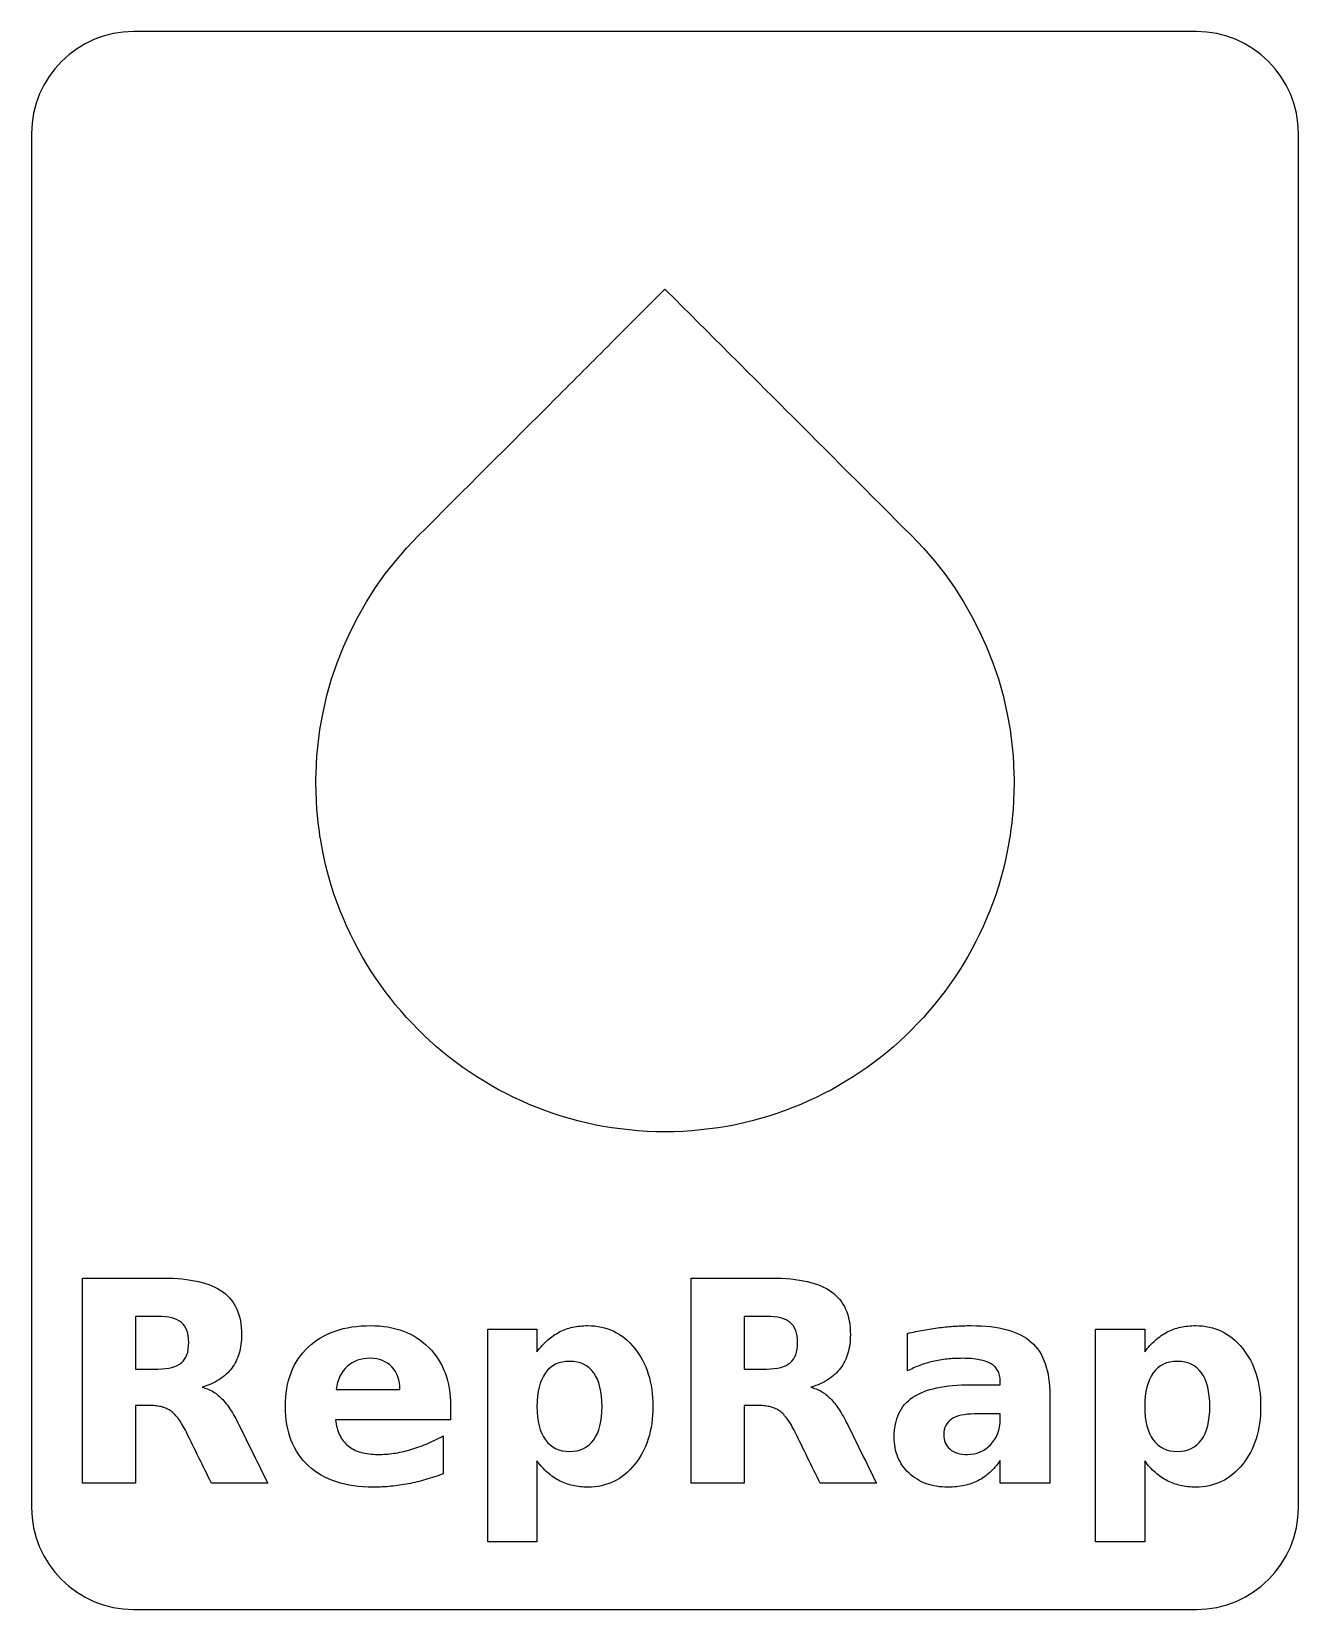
# Model space of a CAD drawing. Extents: x 0 to 24.8, y 0 to 30.9.
import ezdxf

# ---------------------------------------------------------------- set-up
doc = ezdxf.new("R2010")
doc.units = 0
doc.layers.get('0').update_dxf_attribs({"linetype": 'CONTINUOUS'})

msp = doc.modelspace()

# ---------------------------------------------------------------- linework, layer by layer
at = {"color": 7}
for points in [[(22.837676, 30.934064), (1.999947, 30.934064), (1.79622, 30.923688), (1.598206, 30.893244), (1.406928, 30.843757), (1.223414, 30.776252), (1.048687, 30.691756), (0.883775, 30.591294), (0.729701, 30.47589), (0.587492, 30.346571), (0.458173, 30.204362), (0.34277, 30.050289), (0.242307, 29.885376), (0.157811, 29.71065), (0.090307, 29.527135), (0.04082, 29.335858), (0.010376, 29.137843), (0, 28.934117), (0, 2.000085), (0.010376, 1.796358), (0.04082, 1.598336), (0.090307, 1.407055), (0.157811, 1.223531), (0.242307, 1.048793), (0.34277, 0.883868), (0.458173, 0.729783), (0.587492, 0.58756), (0.729701, 0.458229), (0.883775, 0.342814), (1.048687, 0.24234), (1.223414, 0.157832), (1.406928, 0.090319), (1.598206, 0.040825), (1.79622, 0.010376), (1.999947, -0.000009), (3.302305, -0.000009), (4.604663, -0.000009), (5.907021, -0.000009), (7.209379, -0.000009), (8.511737, -0.000009), (9.814095, -0.000009), (11.116453, -0.000009), (12.418811, -0.000009), (13.721169, -0.000009), (15.023527, -0.000009), (16.325886, -0.000009), (17.628243, -0.000009), (18.930602, -0.000009), (20.23296, -0.000009), (21.535318, -0.000009), (22.837676, -0.000009), (23.041404, 0.010376), (23.239423, 0.040825), (23.430707, 0.090319), (23.61423, 0.157832), (23.788967, 0.24234), (23.953892, 0.342814), (24.107978, 0.458229), (24.250199, 0.58756), (24.379531, 0.729783), (24.494947, 0.883868), (24.595421, 1.048793), (24.679928, 1.223531), (24.747441, 1.407055), (24.796935, 1.598336), (24.827383, 1.796358), (24.83776, 2.000085), (24.83776, 28.934117), (24.827383, 29.137843), (24.796935, 29.335858), (24.747441, 29.527135), (24.679928, 29.71065), (24.595421, 29.885376), (24.494947, 30.050289), (24.379531, 30.204362), (24.250199, 30.346571), (24.107978, 30.47589), (23.953892, 30.591294), (23.788967, 30.691756), (23.61423, 30.776252), (23.430707, 30.843757), (23.239423, 30.893244), (23.041404, 30.923688), (22.837676, 30.934064)], [(5.575818, 16.207107), (5.576383, 16.295561), (5.578048, 16.383745), (5.584719, 16.559278), (5.595771, 16.733653), (5.611152, 16.906816), (5.654682, 17.24929), (5.714877, 17.586274), (5.791307, 17.917337), (5.88354, 18.242051), (5.991146, 18.559987), (6.113694, 18.870717), (6.250754, 19.173812), (6.401894, 19.468843), (6.566685, 19.755381), (6.744694, 20.032998), (6.935491, 20.301264), (7.138646, 20.559752), (7.353728, 20.808032), (7.580306, 21.045675), (7.748688, 21.214066), (7.91707, 21.382458), (8.085452, 21.550849), (8.253834, 21.719241), (8.422216, 21.887633), (8.590598, 22.056024), (8.75898, 22.224416), (8.927362, 22.392807), (9.095744, 22.561199), (9.264126, 22.72959), (9.432508, 22.897982), (9.60089, 23.066374), (9.769272, 23.234765), (9.937653, 23.403157), (10.106035, 23.571548), (10.274417, 23.73994), (10.343026, 23.808552), (10.411634, 23.877164), (10.480242, 23.945776), (10.548851, 24.014389), (10.617459, 24.083001), (10.686067, 24.151613), (10.754676, 24.220225), (10.823284, 24.288838), (10.891892, 24.35745), (10.9605, 24.426062), (11.029109, 24.494674), (11.097717, 24.563286), (11.166326, 24.631899), (11.234934, 24.700511), (11.303542, 24.769123), (11.372151, 24.837735), (11.437571, 24.90316), (11.502991, 24.968583), (11.568411, 25.034007), (11.633831, 25.099431), (11.699252, 25.164855), (11.764672, 25.230279), (11.830092, 25.295703), (11.895512, 25.361127), (11.960932, 25.426551), (12.026352, 25.491975), (12.091773, 25.557399), (12.157193, 25.622823), (12.222613, 25.688246), (12.288033, 25.75367), (12.353453, 25.819094), (12.418874, 25.884518), (12.495598, 25.807792), (12.572322, 25.731065), (12.649046, 25.654339), (12.725771, 25.577613), (12.802495, 25.500886), (12.879219, 25.42416), (12.955943, 25.347433), (13.032667, 25.270707), (13.109392, 25.193981), (13.186116, 25.117254), (13.26284, 25.040528), (13.339564, 24.963801), (13.416288, 24.887075), (13.493013, 24.810349), (13.569737, 24.733622), (13.646461, 24.656896), (13.717119, 24.586236), (13.787776, 24.515577), (13.858433, 24.444918), (13.929091, 24.374258), (13.999748, 24.303599), (14.070405, 24.23294), (14.141063, 24.16228), (14.21172, 24.091621), (14.282378, 24.020961), (14.353035, 23.950302), (14.423692, 23.879643), (14.49435, 23.808983), (14.565007, 23.738324), (14.635664, 23.667664), (14.706322, 23.597005), (14.776979, 23.526346), (14.932025, 23.371295), (15.087071, 23.216245), (15.242118, 23.061194), (15.397164, 22.906144), (15.55221, 22.751093), (15.707256, 22.596043), (15.862302, 22.440992), (16.017348, 22.285941), (16.172394, 22.130891), (16.32744, 21.97584), (16.482486, 21.82079), (16.637533, 21.665739), (16.792579, 21.510689), (16.947625, 21.355638), (17.102671, 21.200588), (17.257717, 21.045537), (17.484292, 20.807915), (17.699365, 20.559648), (17.902506, 20.301167), (18.093286, 20.032901), (18.271275, 19.755281), (18.436041, 19.468737), (18.587157, 19.173698), (18.724191, 18.870597), (18.846713, 18.559861), (18.954295, 18.241922), (19.046505, 17.91721), (19.122913, 17.586155), (19.183091, 17.249187), (19.226607, 16.906736), (19.241982, 16.733589), (19.253031, 16.559233), (19.2597, 16.383721), (19.261365, 16.295549), (19.26193, 16.207107), (19.2597, 16.030481), (19.253031, 15.854956), (19.241982, 15.680588), (19.226607, 15.507429), (19.217313, 15.42132), (19.206956, 15.335534), (19.195545, 15.250077), (19.183085, 15.164956), (19.169584, 15.080178), (19.155049, 14.995749), (19.122902, 14.827966), (19.086697, 14.661662), (19.046487, 14.49689), (19.002327, 14.333704), (18.95427, 14.172157), (18.90237, 14.012304), (18.846681, 13.854197), (18.787255, 13.697892), (18.724149, 13.543441), (18.657414, 13.390899), (18.587104, 13.240318), (18.513275, 13.091753), (18.435978, 12.945258), (18.355269, 12.800886), (18.2712, 12.658691), (18.183826, 12.518727), (18.0932, 12.381047), (17.999376, 12.245706), (17.902408, 12.112756), (17.802349, 11.982252), (17.699254, 11.854247), (17.593175, 11.728796), (17.484168, 11.605952), (17.372285, 11.485768), (17.25758, 11.368298), (17.140107, 11.253597), (17.019921, 11.141718), (16.897074, 11.032714), (16.77162, 10.926639), (16.643613, 10.823548), (16.513108, 10.723493), (16.380156, 10.626529), (16.244814, 10.532709), (16.107133, 10.442088), (15.967168, 10.354717), (15.824973, 10.270653), (15.680601, 10.189948), (15.534107, 10.112656), (15.385543, 10.03883), (15.234965, 9.968525), (15.082424, 9.901795), (14.927976, 9.838692), (14.771674, 9.77927), (14.613571, 9.723585), (14.453722, 9.671688), (14.292181, 9.623634), (14.129, 9.579477), (13.964234, 9.539271), (13.797937, 9.503068), (13.630162, 9.470924), (13.460962, 9.44289), (13.290393, 9.419023), (13.118507, 9.399375), (12.945359, 9.383999), (12.771001, 9.37295), (12.595489, 9.366281), (12.418874, 9.364052), (12.242261, 9.366281), (12.066748, 9.37295), (11.892391, 9.383999), (11.719242, 9.399375), (11.547356, 9.419023), (11.376787, 9.44289), (11.207588, 9.470924), (11.039813, 9.503068), (10.873515, 9.539271), (10.708749, 9.579477), (10.545568, 9.623634), (10.384018, 9.671688), (10.224169, 9.723585), (10.066067, 9.77927), (9.909765, 9.838692), (9.755316, 9.901795), (9.602776, 9.968525), (9.452197, 10.03883), (9.303634, 10.112656), (9.157139, 10.189948), (9.012768, 10.270653), (8.870572, 10.354717), (8.730608, 10.442088), (8.592941, 10.532709), (8.457599, 10.626529), (8.324647, 10.723493), (8.194142, 10.823548), (8.066135, 10.926639), (7.940681, 11.032714), (7.817834, 11.141718), (7.697647, 11.253597), (7.580175, 11.368298), (7.46547, 11.485768), (7.353587, 11.605952), (7.24458, 11.728796), (7.138501, 11.854247), (7.035406, 11.982252), (6.935347, 12.112756), (6.838379, 12.245706), (6.744555, 12.381047), (6.653929, 12.518727), (6.566555, 12.658691), (6.482486, 12.800886), (6.401776, 12.945258), (6.32448, 13.091753), (6.25065, 13.240318), (6.180341, 13.390899), (6.113606, 13.543441), (6.050499, 13.697892), (5.991074, 13.854197), (5.935385, 14.012304), (5.883485, 14.172157), (5.835428, 14.333704), (5.791267, 14.49689), (5.751058, 14.661662), (5.714852, 14.827966), (5.682705, 14.995749), (5.668171, 15.080177), (5.654669, 15.164956), (5.642209, 15.250077), (5.630799, 15.335534), (5.620444, 15.42132), (5.611148, 15.507429), (5.59577, 15.680588), (5.584721, 15.854956), (5.578052, 16.030481), (5.575818, 16.207107)], [(3.525573, 2.475508), (3.494946, 2.53795), (3.464319, 2.600392), (3.433692, 2.662836), (3.403065, 2.725277), (3.372438, 2.78772), (3.341811, 2.850162), (3.311185, 2.912604), (3.280558, 2.975047), (3.249931, 3.037489), (3.219304, 3.099931), (3.188677, 3.162374), (3.15805, 3.224816), (3.127423, 3.287258), (3.096796, 3.349701), (3.066169, 3.412143), (3.035542, 3.474586), (3.017023, 3.511512), (2.998467, 3.546946), (2.979871, 3.580889), (2.961242, 3.613341), (2.942576, 3.644302), (2.923876, 3.673774), (2.905142, 3.701756), (2.886374, 3.728249), (2.867572, 3.753251), (2.84874, 3.776765), (2.829876, 3.798793), (2.810984, 3.819333), (2.792062, 3.838386), (2.773112, 3.855951), (2.754135, 3.87203), (2.735131, 3.88662), (2.71572, 3.899986), (2.695521, 3.912486), (2.674534, 3.924122), (2.652759, 3.934892), (2.630196, 3.944798), (2.606844, 3.95384), (2.582705, 3.962019), (2.557778, 3.969337), (2.532062, 3.975791), (2.505559, 3.981385), (2.478267, 3.986115), (2.450187, 3.989984), (2.42132, 3.992993), (2.391664, 3.995138), (2.36122, 3.996436), (2.329988, 3.996859), (2.311643, 3.996859), (2.293298, 3.996859), (2.274953, 3.996859), (2.256608, 3.996859), (2.238263, 3.996859), (2.219918, 3.996859), (2.201573, 3.996859), (2.183227, 3.996859), (2.164882, 3.996859), (2.146537, 3.996859), (2.128192, 3.996859), (2.109847, 3.996859), (2.091502, 3.996859), (2.073157, 3.996859), (2.054812, 3.996859), (2.036467, 3.996859), (2.036467, 3.901775), (2.036467, 3.80669), (2.036467, 3.711605), (2.036467, 3.61652), (2.036467, 3.521436), (2.036467, 3.426351), (2.036467, 3.331267), (2.036467, 3.236182), (2.036467, 3.141097), (2.036467, 3.046013), (2.036467, 2.950928), (2.036467, 2.855844), (2.036467, 2.760759), (2.036467, 2.665675), (2.036467, 2.570589), (2.036467, 2.475506), (1.971664, 2.475506), (1.906862, 2.475506), (1.84206, 2.475506), (1.777258, 2.475506), (1.712455, 2.475506), (1.647653, 2.475506), (1.582851, 2.475506), (1.518049, 2.475506), (1.453246, 2.475506), (1.388444, 2.475506), (1.323642, 2.475506), (1.25884, 2.475506), (1.194037, 2.475506), (1.129235, 2.475506), (1.064433, 2.475506), (0.999631, 2.475506), (0.999631, 2.72679), (0.999631, 2.978075), (0.999631, 3.229361), (0.999631, 3.480646), (0.999631, 3.731931), (0.999631, 3.983217), (0.999631, 4.234502), (0.999631, 4.485787), (0.999631, 4.737072), (0.999631, 4.988358), (0.999631, 5.239643), (0.999631, 5.490928), (0.999631, 5.742213), (0.999631, 5.993499), (0.999631, 6.244784), (0.999631, 6.496069), (1.098591, 6.496069), (1.197551, 6.496069), (1.296512, 6.496069), (1.395472, 6.496069), (1.494433, 6.496069), (1.593393, 6.496069), (1.692353, 6.496069), (1.791314, 6.496069), (1.890274, 6.496069), (1.989234, 6.496069), (2.088195, 6.496069), (2.187155, 6.496069), (2.286116, 6.496069), (2.385076, 6.496069), (2.484036, 6.496069), (2.582997, 6.496069), (2.680662, 6.495025), (2.775013, 6.491895), (2.866049, 6.48668), (2.953771, 6.479378), (3.038177, 6.469995), (3.119267, 6.458525), (3.197041, 6.444973), (3.271499, 6.429335), (3.342639, 6.411614), (3.410463, 6.391811), (3.474968, 6.369924), (3.536155, 6.345958), (3.594024, 6.319909), (3.648574, 6.29178), (3.699804, 6.261569), (3.747714, 6.229278), (3.792569, 6.194738), (3.834531, 6.157783), (3.873598, 6.118411), (3.909772, 6.076621), (3.943051, 6.032414), (3.973437, 5.98579), (4.000928, 5.936747), (4.025527, 5.885285), (4.04723, 5.831404), (4.06604, 5.775104), (4.081957, 5.716383), (4.094979, 5.655243), (4.105108, 5.591682), (4.112341, 5.525699), (4.116682, 5.457295), (4.118121, 5.38647), (4.117359, 5.337209), (4.115101, 5.289061), (4.111339, 5.242025), (4.10607, 5.196102), (4.099297, 5.151294), (4.091019, 5.107601), (4.081238, 5.065024), (4.069949, 5.023563), (4.057156, 4.98322), (4.042858, 4.943995), (4.027054, 4.90589), (4.009745, 4.868904), (3.990932, 4.833039), (3.970612, 4.798296), (3.948788, 4.764675), (3.925459, 4.732177), (3.900618, 4.700716), (3.874259, 4.670307), (3.846381, 4.640952), (3.816982, 4.612649), (3.786061, 4.585401), (3.753619, 4.559205), (3.719653, 4.534062), (3.684164, 4.509971), (3.647151, 4.486933), (3.608612, 4.464948), (3.568548, 4.444016), (3.526956, 4.424136), (3.483837, 4.405309), (3.439189, 4.387535), (3.393012, 4.370813), (3.345305, 4.355147), (3.371696, 4.348619), (3.397745, 4.341129), (3.42345, 4.332679), (3.44881, 4.323267), (3.473826, 4.312895), (3.498498, 4.301561), (3.522826, 4.289268), (3.546809, 4.276015), (3.570445, 4.261802), (3.593737, 4.24663), (3.616681, 4.230501), (3.639279, 4.213412), (3.661529, 4.195367), (3.683433, 4.176365), (3.704989, 4.156406), (3.726195, 4.13549), (3.747243, 4.113457), (3.768325, 4.090041), (3.789438, 4.065245), (3.810582, 4.039066), (3.83176, 4.011507), (3.852969, 3.982568), (3.874212, 3.952249), (3.895486, 3.920551), (3.916794, 3.887473), (3.938133, 3.853017), (3.959505, 3.817182), (3.980909, 3.779969), (4.002344, 3.741379), (4.023812, 3.701412), (4.045312, 3.660068), (4.066846, 3.617348), (4.10202, 3.545982), (4.137195, 3.474617), (4.172369, 3.403252), (4.207543, 3.331887), (4.242718, 3.260522), (4.277892, 3.189157), (4.313067, 3.117792), (4.348241, 3.046427), (4.383415, 2.975061), (4.41859, 2.903696), (4.453764, 2.832331), (4.488939, 2.760966), (4.524113, 2.689599), (4.559288, 2.618234), (4.594462, 2.546871), (4.629637, 2.475506), (4.560631, 2.475506), (4.491626, 2.475506), (4.422621, 2.475506), (4.353616, 2.475506), (4.28461, 2.475506), (4.215605, 2.475506), (4.1466, 2.475506), (4.077594, 2.475506), (4.008589, 2.475506), (3.939584, 2.475506), (3.870579, 2.475506), (3.801573, 2.475506), (3.732568, 2.475506), (3.663563, 2.475506), (3.594557, 2.475506), (3.525573, 2.475508)], [(15.460486, 2.475508), (15.429859, 2.53795), (15.399232, 2.600392), (15.368605, 2.662836), (15.337979, 2.725277), (15.307351, 2.78772), (15.276725, 2.850162), (15.246098, 2.912604), (15.215471, 2.975047), (15.184844, 3.037489), (15.154217, 3.099931), (15.12359, 3.162374), (15.092963, 3.224816), (15.062336, 3.287258), (15.03171, 3.349701), (15.001083, 3.412143), (14.970456, 3.474586), (14.951936, 3.511512), (14.93338, 3.546946), (14.914785, 3.580889), (14.896152, 3.613341), (14.877486, 3.644302), (14.858786, 3.673774), (14.840052, 3.701756), (14.821284, 3.728249), (14.802486, 3.753251), (14.783653, 3.776765), (14.764789, 3.798793), (14.745897, 3.819333), (14.726974, 3.838386), (14.708026, 3.855951), (14.689049, 3.87203), (14.670044, 3.88662), (14.650633, 3.899986), (14.630434, 3.912486), (14.609448, 3.924122), (14.587672, 3.934892), (14.565108, 3.944798), (14.541757, 3.95384), (14.517619, 3.962019), (14.492693, 3.969337), (14.466977, 3.975791), (14.440473, 3.981385), (14.413183, 3.986115), (14.385101, 3.989984), (14.356234, 3.992993), (14.326578, 3.995138), (14.296134, 3.996436), (14.264902, 3.996859), (14.246558, 3.996859), (14.228213, 3.996859), (14.209869, 3.996859), (14.191524, 3.996859), (14.17318, 3.996859), (14.154836, 3.996859), (14.136491, 3.996859), (14.118147, 3.996859), (14.099802, 3.996859), (14.081458, 3.996859), (14.063113, 3.996859), (14.044769, 3.996859), (14.026424, 3.996859), (14.00808, 3.996859), (13.989736, 3.996859), (13.971391, 3.996859), (13.971391, 3.901775), (13.971391, 3.80669), (13.971391, 3.711605), (13.971391, 3.61652), (13.971391, 3.521436), (13.971391, 3.426351), (13.971391, 3.331267), (13.971391, 3.236182), (13.971391, 3.141097), (13.971391, 3.046013), (13.971391, 2.950928), (13.971391, 2.855844), (13.971391, 2.760759), (13.971391, 2.665675), (13.971391, 2.570589), (13.971391, 2.475506), (13.906589, 2.475506), (13.841786, 2.475506), (13.776984, 2.475506), (13.712182, 2.475506), (13.64738, 2.475506), (13.582577, 2.475506), (13.517775, 2.475506), (13.452973, 2.475506), (13.388171, 2.475506), (13.323368, 2.475506), (13.258566, 2.475506), (13.193764, 2.475506), (13.128962, 2.475506), (13.06416, 2.475506), (12.999357, 2.475506), (12.934555, 2.475506), (12.934555, 2.72679), (12.934555, 2.978075), (12.934555, 3.229361), (12.934555, 3.480646), (12.934555, 3.731931), (12.934555, 3.983217), (12.934555, 4.234502), (12.934555, 4.485787), (12.934555, 4.737072), (12.934555, 4.988358), (12.934555, 5.239643), (12.934555, 5.490928), (12.934555, 5.742213), (12.934555, 5.993499), (12.934555, 6.244784), (12.934555, 6.496069), (13.033516, 6.496069), (13.132476, 6.496069), (13.231436, 6.496069), (13.330397, 6.496069), (13.429357, 6.496069), (13.528317, 6.496069), (13.627278, 6.496069), (13.726238, 6.496069), (13.825198, 6.496069), (13.924159, 6.496069), (14.023119, 6.496069), (14.122079, 6.496069), (14.22104, 6.496069), (14.32, 6.496069), (14.418961, 6.496069), (14.517921, 6.496069), (14.615586, 6.495025), (14.709937, 6.491895), (14.800974, 6.48668), (14.888695, 6.479378), (14.973101, 6.469995), (15.054192, 6.458525), (15.131966, 6.444973), (15.206423, 6.429335), (15.277564, 6.411614), (15.345387, 6.391811), (15.409893, 6.369924), (15.47108, 6.345958), (15.528948, 6.319909), (15.583498, 6.29178), (15.634728, 6.261569), (15.682639, 6.229278), (15.727494, 6.194738), (15.769455, 6.157783), (15.808523, 6.118411), (15.844696, 6.076621), (15.877976, 6.032414), (15.908361, 5.98579), (15.935853, 5.936747), (15.960451, 5.885285), (15.982154, 5.831404), (16.000964, 5.775104), (16.016882, 5.716383), (16.029903, 5.655243), (16.040032, 5.591682), (16.047268, 5.525699), (16.051609, 5.457295), (16.053048, 5.38647), (16.052286, 5.337209), (16.050029, 5.289061), (16.046267, 5.242025), (16.041, 5.196102), (16.034227, 5.151294), (16.025949, 5.107601), (16.016168, 5.065024), (16.004879, 5.023563), (15.992086, 4.98322), (15.977788, 4.943995), (15.961984, 4.90589), (15.944675, 4.868904), (15.925862, 4.833039), (15.905545, 4.798296), (15.883721, 4.764675), (15.860392, 4.732177), (15.835551, 4.700716), (15.809191, 4.670307), (15.781314, 4.640952), (15.751914, 4.612649), (15.720994, 4.585401), (15.688551, 4.559205), (15.654586, 4.534062), (15.619097, 4.509971), (15.582084, 4.486933), (15.543545, 4.464948), (15.50348, 4.444016), (15.461889, 4.424136), (15.41877, 4.405309), (15.374122, 4.387535), (15.327945, 4.370813), (15.280238, 4.355147), (15.306628, 4.348619), (15.332674, 4.341129), (15.358379, 4.332679), (15.38374, 4.323267), (15.408756, 4.312895), (15.433428, 4.301561), (15.457755, 4.289268), (15.481739, 4.276015), (15.505375, 4.261802), (15.528666, 4.24663), (15.551611, 4.230501), (15.574209, 4.213412), (15.596459, 4.195367), (15.618362, 4.176365), (15.639918, 4.156406), (15.661125, 4.13549), (15.682173, 4.113457), (15.703252, 4.090041), (15.724365, 4.065245), (15.745512, 4.039066), (15.76669, 4.011507), (15.787899, 3.982568), (15.809142, 3.952249), (15.830416, 3.920551), (15.851723, 3.887473), (15.873062, 3.853017), (15.894432, 3.817182), (15.915836, 3.779969), (15.937273, 3.741379), (15.958742, 3.701412), (15.980242, 3.660068), (16.001775, 3.617348), (16.03695, 3.545982), (16.072124, 3.474617), (16.107299, 3.403252), (16.142473, 3.331887), (16.177647, 3.260522), (16.212822, 3.189157), (16.247996, 3.117792), (16.283171, 3.046427), (16.318345, 2.975061), (16.35352, 2.903696), (16.388694, 2.832331), (16.423868, 2.760966), (16.459043, 2.689599), (16.494217, 2.618234), (16.529392, 2.546871), (16.564566, 2.475506), (16.495561, 2.475506), (16.426556, 2.475506), (16.35755, 2.475506), (16.288545, 2.475506), (16.21954, 2.475506), (16.150534, 2.475506), (16.081529, 2.475506), (16.012524, 2.475506), (15.943519, 2.475506), (15.874513, 2.475506), (15.805508, 2.475506), (15.736503, 2.475506), (15.667498, 2.475506), (15.598492, 2.475506), (15.529487, 2.475506), (15.460486, 2.475508)], [(2.472752, 5.744766), (2.036465, 5.744766), (2.036465, 4.713166), (2.472752, 4.713166)], [(2.472752, 5.744766), (2.472752, 5.744766)], [(14.407665, 5.744766), (13.971378, 5.744766), (13.971378, 4.713166), (14.407665, 4.713166)], [(14.407665, 5.744766), (14.407665, 5.744766)], [(8.213934, 3.716845), (8.073065, 3.716845), (7.932195, 3.716845), (7.791325, 3.716845), (7.650455, 3.716845), (7.509585, 3.716845), (7.368715, 3.716845), (7.227845, 3.716845), (7.086975, 3.716845), (6.946105, 3.716845), (6.805235, 3.716845), (6.664365, 3.716845), (6.523495, 3.716845), (6.382625, 3.716845), (6.241755, 3.716845), (6.100885, 3.716845), (5.960015, 3.716845), (5.96509, 3.675084), (5.971527, 3.634652), (5.979328, 3.59555), (5.988491, 3.557776), (5.999021, 3.521329), (6.010917, 3.486209), (6.024178, 3.452415), (6.038803, 3.419946), (6.054797, 3.388801), (6.072156, 3.35898), (6.090882, 3.330481), (6.110976, 3.303303), (6.132436, 3.277446), (6.155265, 3.252909), (6.179463, 3.229694), (6.205029, 3.207796), (6.231933, 3.18727), (6.260142, 3.168071), (6.289655, 3.150195), (6.320474, 3.133642), (6.352597, 3.118414), (6.386025, 3.104508), (6.420758, 3.09193), (6.456796, 3.080675), (6.494139, 3.070743), (6.532787, 3.062136), (6.572739, 3.054851), (6.613996, 3.048894), (6.656558, 3.04426), (6.700425, 3.040949), (6.745597, 3.038974), (6.792073, 3.038324), (6.830165, 3.038663), (6.868373, 3.039707), (6.906698, 3.041457), (6.945139, 3.043912), (6.983696, 3.047082), (7.022369, 3.050954), (7.061159, 3.055532), (7.100065, 3.060812), (7.139087, 3.066798), (7.178225, 3.073487), (7.21748, 3.080881), (7.256851, 3.088978), (7.296338, 3.097777), (7.335942, 3.107283), (7.375661, 3.117493), (7.415498, 3.128407), (7.455459, 3.140037), (7.495557, 3.152399), (7.535791, 3.165488), (7.57616, 3.179306), (7.616664, 3.193852), (7.657304, 3.209125), (7.69808, 3.225127), (7.738992, 3.241855), (7.780039, 3.25931), (7.821222, 3.277491), (7.862541, 3.2964), (7.903995, 3.316031), (7.945585, 3.336391), (7.98731, 3.357473), (8.029171, 3.37928), (8.071168, 3.40181), (8.071168, 3.355353), (8.071168, 3.308896), (8.071168, 3.262439), (8.071168, 3.215981), (8.071168, 3.169524), (8.071168, 3.123067), (8.071168, 3.07661), (8.071168, 3.030153), (8.071168, 2.983696), (8.071168, 2.937239), (8.071168, 2.890782), (8.071168, 2.844324), (8.071168, 2.797867), (8.071168, 2.75141), (8.071168, 2.704955), (8.071168, 2.658499), (8.028431, 2.642581), (7.985695, 2.627144), (7.942957, 2.612214), (7.900218, 2.597793), (7.857478, 2.583851), (7.814735, 2.570417), (7.77199, 2.557463), (7.729242, 2.545017), (7.686491, 2.533079), (7.643737, 2.521621), (7.600978, 2.510671), (7.558215, 2.500228), (7.515447, 2.490266), (7.472674, 2.480811), (7.429895, 2.471837), (7.38711, 2.46337), (7.344374, 2.455355), (7.301637, 2.447848), (7.258901, 2.440877), (7.216164, 2.434414), (7.173428, 2.428459), (7.130691, 2.423041), (7.087955, 2.41813), (7.045219, 2.413727), (7.002482, 2.409861), (6.959746, 2.406502), (6.917009, 2.403652), (6.874273, 2.401394), (6.831537, 2.399701), (6.7888, 2.39829), (6.746064, 2.397443), (6.703327, 2.397183), (6.602384, 2.398877), (6.504295, 2.403759), (6.409062, 2.411887), (6.316684, 2.423289), (6.227161, 2.437936), (6.140493, 2.455829), (6.056681, 2.476968), (5.975723, 2.501352), (5.897621, 2.528981), (5.822373, 2.559873), (5.749981, 2.594014), (5.680444, 2.6314), (5.613762, 2.672031), (5.549935, 2.715907), (5.488963, 2.763028), (5.430847, 2.813393), (5.375882, 2.866691), (5.32447, 2.922611), (5.276608, 2.981154), (5.232297, 3.04232), (5.191536, 3.106108), (5.154323, 3.172519), (5.120658, 3.241552), (5.09054, 3.313208), (5.063969, 3.387486), (5.040943, 3.464387), (5.021461, 3.543911), (5.005524, 3.626057), (4.993129, 3.710826), (4.984275, 3.798217), (4.978964, 3.888231), (4.977186, 3.980867), (4.978936, 4.07183), (4.98416, 4.160339), (4.992863, 4.246392), (5.00505, 4.329989), (5.020716, 4.41113), (5.039865, 4.489814), (5.062496, 4.566041), (5.08861, 4.639811), (5.118204, 4.711122), (5.151281, 4.779976), (5.187838, 4.846371), (5.227878, 4.910306), (5.271399, 4.971783), (5.318402, 5.030799), (5.368887, 5.087355), (5.422853, 5.141451), (5.479869, 5.192617), (5.5395, 5.240488), (5.601749, 5.285063), (5.666615, 5.326341), (5.734099, 5.364321), (5.804201, 5.399003), (5.876921, 5.430386), (5.952261, 5.45847), (6.03022, 5.483252), (6.110798, 5.504732), (6.193997, 5.52291), (6.279816, 5.537786), (6.368257, 5.549357), (6.459318, 5.557623), (6.553002, 5.562582), (6.649307, 5.564247), (6.73708, 5.562582), (6.82263, 5.557564), (6.905958, 5.549199), (6.987064, 5.537486), (7.065948, 5.52243), (7.14261, 5.504026), (7.21705, 5.482278), (7.289268, 5.457183), (7.359264, 5.428741), (7.427037, 5.396954), (7.492589, 5.361821), (7.555918, 5.323341), (7.617026, 5.281515), (7.675911, 5.236344), (7.732574, 5.187826), (7.787015, 5.135962), (7.838727, 5.081347), (7.8871, 5.024472), (7.932134, 4.965339), (7.97383, 4.903948), (8.012188, 4.840301), (8.047208, 4.7744), (8.078891, 4.706245), (8.107237, 4.635838), (8.132247, 4.563179), (8.153922, 4.488271), (8.172261, 4.411114), (8.187264, 4.331709), (8.198931, 4.250058), (8.207265, 4.166162), (8.212266, 4.080022), (8.213931, 3.991639), (8.213931, 3.974466), (8.213931, 3.957293), (8.213931, 3.94012), (8.213931, 3.922946), (8.213931, 3.905773), (8.213931, 3.8886), (8.213931, 3.871427), (8.213931, 3.854253), (8.213931, 3.83708), (8.213931, 3.819907), (8.213931, 3.802734), (8.213931, 3.785561), (8.213931, 3.768387), (8.213931, 3.751214), (8.213931, 3.734041), (8.213934, 3.716845)], [(11.822465, 2.840412), (11.776887, 2.786746), (11.729757, 2.736543), (11.681077, 2.689803), (11.630845, 2.646521), (11.579061, 2.606705), (11.525725, 2.570352), (11.470836, 2.537459), (11.414394, 2.508029), (11.356398, 2.482064), (11.296849, 2.459571), (11.235745, 2.440521), (11.173086, 2.424943), (11.108873, 2.412835), (11.043104, 2.404171), (10.975778, 2.398978), (10.906897, 2.397285), (10.8678, 2.397849), (10.829267, 2.39926), (10.791297, 2.4018), (10.753892, 2.405244), (10.717051, 2.409646), (10.680777, 2.415037), (10.645069, 2.421415), (10.609929, 2.428753), (10.575358, 2.437078), (10.541356, 2.446392), (10.507924, 2.456693), (10.475063, 2.467953), (10.442773, 2.480202), (10.411056, 2.49341), (10.379912, 2.507606), (10.349342, 2.522761), (10.319228, 2.53896), (10.289449, 2.556232), (10.260007, 2.574577), (10.2309, 2.594022), (10.202129, 2.61454), (10.173694, 2.63613), (10.145596, 2.65882), (10.117834, 2.682583), (10.090408, 2.707447), (10.063317, 2.733389), (10.036562, 2.760417), (10.010144, 2.788535), (9.984061, 2.81774), (9.958314, 2.848035), (9.932902, 2.87942), (9.907827, 2.911895), (9.907827, 2.812918), (9.907827, 2.71394), (9.907827, 2.614963), (9.907827, 2.515985), (9.907827, 2.417009), (9.907827, 2.318031), (9.907827, 2.219053), (9.907827, 2.120075), (9.907827, 2.021097), (9.907827, 1.922121), (9.907827, 1.823143), (9.907827, 1.724165), (9.907827, 1.625187), (9.907827, 1.526209), (9.907827, 1.427234), (9.907827, 1.328255), (9.847572, 1.328255), (9.787317, 1.328255), (9.727063, 1.328255), (9.666808, 1.328255), (9.606553, 1.328255), (9.546299, 1.328255), (9.486044, 1.328255), (9.425789, 1.328255), (9.365535, 1.328255), (9.30528, 1.328255), (9.245025, 1.328255), (9.18477, 1.328255), (9.124516, 1.328255), (9.064261, 1.328255), (9.004006, 1.328255), (8.943751, 1.328255), (8.943751, 1.588464), (8.943751, 1.84867), (8.943751, 2.108879), (8.943751, 2.369088), (8.943751, 2.629294), (8.943751, 2.889502), (8.943751, 3.14971), (8.943751, 3.409919), (8.943751, 3.670127), (8.943751, 3.930335), (8.943751, 4.190543), (8.943751, 4.450751), (8.943751, 4.710959), (8.943751, 4.971167), (8.943751, 5.231375), (8.943751, 5.491583), (9.004006, 5.491583), (9.064261, 5.491583), (9.124516, 5.491583), (9.18477, 5.491583), (9.245025, 5.491583), (9.30528, 5.491583), (9.365535, 5.491583), (9.425789, 5.491583), (9.486044, 5.491583), (9.546299, 5.491583), (9.606553, 5.491583), (9.666808, 5.491583), (9.727063, 5.491583), (9.787317, 5.491583), (9.847572, 5.491583), (9.907827, 5.491583), (9.907827, 5.463987), (9.907827, 5.436392), (9.907827, 5.408796), (9.907827, 5.3812), (9.907827, 5.353604), (9.907827, 5.326009), (9.907827, 5.298413), (9.907827, 5.270817), (9.907827, 5.243222), (9.907827, 5.215626), (9.907827, 5.18803), (9.907827, 5.160435), (9.907827, 5.132839), (9.907827, 5.105243), (9.907827, 5.077648), (9.907827, 5.050052), (9.932902, 5.082482), (9.958314, 5.113833), (9.984061, 5.144104), (10.010144, 5.173296), (10.036562, 5.201408), (10.063317, 5.228439), (10.090408, 5.25439), (10.117834, 5.279256), (10.145596, 5.303042), (10.173694, 5.325744), (10.202129, 5.347365), (10.2309, 5.367902), (10.260007, 5.387356), (10.289449, 5.405726), (10.319228, 5.423012), (10.349342, 5.439211), (10.379912, 5.454333), (10.411056, 5.468486), (10.442773, 5.481666), (10.475063, 5.493875), (10.507924, 5.505113), (10.541356, 5.515377), (10.575358, 5.524668), (10.609929, 5.532985), (10.645069, 5.540326), (10.680777, 5.54669), (10.717051, 5.552078), (10.753892, 5.556489), (10.791297, 5.55992), (10.829267, 5.562376), (10.8678, 5.563843), (10.906897, 5.564323), (10.975778, 5.562602), (11.043104, 5.557409), (11.108873, 5.548756), (11.173086, 5.53664), (11.235745, 5.521064), (11.296849, 5.502028), (11.356398, 5.479532), (11.414394, 5.453576), (11.470836, 5.424161), (11.525725, 5.391287), (11.579061, 5.354955), (11.630845, 5.315165), (11.681077, 5.271918), (11.729757, 5.225213), (11.776887, 5.175052), (11.822465, 5.121435), (11.865819, 5.065046), (11.906375, 5.006674), (11.944134, 4.946317), (11.979097, 4.883977), (12.011262, 4.819652), (12.04063, 4.753342), (12.067202, 4.685046), (12.090976, 4.614764), (12.111954, 4.542496), (12.130134, 4.468242), (12.145518, 4.392), (12.158105, 4.313771), (12.167896, 4.233553), (12.174889, 4.151348), (12.179086, 4.067154), (12.180497, 3.98097), (12.179086, 3.894738), (12.174889, 3.810502), (12.167896, 3.728261), (12.158105, 3.648015), (12.145518, 3.569763), (12.130134, 3.493505), (12.111954, 3.41924), (12.090976, 3.346969), (12.067202, 3.276691), (12.04063, 3.208405), (12.011262, 3.142111), (11.979097, 3.077808), (11.944134, 3.015497), (11.906375, 2.955176), (11.865819, 2.896846), (11.822465, 2.840506), (11.822465, 2.840412)], [(19.963088, 2.475508), (19.902334, 2.475508), (19.84158, 2.475508), (19.780825, 2.475508), (19.720071, 2.475508), (19.659317, 2.475508), (19.598563, 2.475508), (19.537808, 2.475508), (19.477054, 2.475508), (19.4163, 2.475508), (19.355546, 2.475508), (19.294791, 2.475508), (19.234037, 2.475508), (19.173283, 2.475508), (19.112529, 2.475508), (19.051774, 2.475508), (18.99102, 2.475508), (18.99102, 2.503448), (18.99102, 2.531388), (18.99102, 2.559328), (18.99102, 2.587268), (18.99102, 2.615208), (18.99102, 2.643148), (18.99102, 2.671088), (18.99102, 2.699028), (18.99102, 2.726968), (18.99102, 2.754908), (18.99102, 2.782848), (18.99102, 2.810788), (18.99102, 2.838728), (18.99102, 2.866668), (18.99102, 2.894608), (18.99102, 2.922548), (18.966594, 2.888771), (18.941786, 2.856169), (18.916598, 2.824741), (18.891032, 2.794486), (18.865084, 2.765403), (18.838758, 2.737491), (18.812054, 2.710751), (18.784972, 2.685181), (18.757512, 2.660769), (18.729674, 2.637542), (18.701457, 2.615472), (18.672865, 2.594588), (18.643896, 2.574861), (18.614552, 2.55629), (18.584832, 2.538877), (18.554737, 2.522649), (18.524041, 2.507494), (18.492519, 2.493298), (18.460172, 2.48009), (18.427001, 2.467842), (18.393006, 2.456581), (18.358189, 2.44628), (18.322549, 2.436967), (18.286088, 2.428641), (18.248807, 2.421303), (18.210706, 2.414925), (18.171787, 2.409535), (18.132049, 2.405132), (18.091495, 2.401689), (18.050124, 2.399149), (18.007938, 2.397738), (17.964937, 2.397173), (17.907072, 2.398302), (17.850578, 2.40152), (17.795456, 2.406854), (17.741707, 2.414333), (17.689332, 2.423956), (17.638333, 2.435697), (17.588711, 2.449582), (17.540466, 2.465612), (17.493601, 2.483759), (17.448116, 2.504051), (17.404012, 2.526488), (17.361291, 2.551041), (17.319954, 2.577739), (17.280002, 2.606568), (17.241437, 2.637528), (17.204259, 2.670619), (17.168867, 2.705414), (17.135762, 2.74148), (17.104942, 2.778821), (17.076408, 2.817435), (17.050158, 2.857324), (17.026195, 2.898487), (17.004514, 2.940925), (16.985117, 2.984639), (16.968003, 3.029628), (16.953172, 3.075893), (16.940625, 3.123435), (16.93036, 3.172254), (16.922376, 3.222351), (16.916675, 3.273725), (16.913255, 3.326377), (16.912126, 3.380308), (16.913537, 3.445504), (16.91781, 3.508492), (16.924933, 3.569271), (16.934907, 3.627842), (16.947731, 3.684206), (16.963406, 3.738363), (16.981931, 3.790312), (17.003306, 3.840056), (17.027535, 3.887594), (17.054614, 3.932925), (17.084547, 3.976052), (17.117334, 4.016974), (17.152974, 4.055692), (17.191467, 4.092206), (17.232815, 4.126517), (17.277018, 4.158624), (17.324225, 4.188609), (17.374686, 4.216656), (17.428403, 4.242768), (17.485373, 4.266943), (17.545598, 4.289182), (17.609077, 4.309485), (17.675808, 4.327852), (17.745792, 4.344283), (17.819029, 4.358781), (17.895518, 4.371342), (17.975258, 4.381971), (18.05825, 4.390666), (18.144492, 4.397428), (18.233985, 4.402257), (18.326727, 4.405155), (18.422719, 4.406115), (18.458238, 4.406115), (18.493757, 4.406115), (18.529276, 4.406115), (18.564795, 4.406115), (18.600314, 4.406115), (18.635833, 4.406115), (18.671352, 4.406115), (18.706871, 4.406115), (18.74239, 4.406115), (18.777909, 4.406115), (18.813428, 4.406115), (18.848947, 4.406115), (18.884465, 4.406115), (18.919984, 4.406115), (18.955503, 4.406115), (18.991022, 4.406115), (18.991022, 4.410834), (18.991022, 4.415553), (18.991022, 4.420271), (18.991022, 4.42499), (18.991022, 4.429709), (18.991022, 4.434428), (18.991022, 4.439146), (18.991022, 4.443865), (18.991022, 4.448584), (18.991022, 4.453303), (18.991022, 4.458021), (18.991022, 4.46274), (18.991022, 4.467459), (18.991022, 4.472178), (18.991022, 4.476896), (18.991022, 4.481615), (18.990317, 4.509764), (18.9882, 4.53695), (18.984667, 4.563175), (18.979719, 4.588436), (18.973361, 4.612738), (18.965591, 4.636081), (18.956413, 4.658461), (18.945827, 4.679882), (18.933833, 4.700343), (18.92043, 4.719847), (18.905622, 4.738392), (18.889408, 4.75598), (18.871789, 4.772609), (18.852764, 4.788281), (18.832337, 4.802996), (18.810507, 4.816754), (18.787185, 4.829666), (18.762281, 4.841739), (18.735795, 4.852974), (18.707728, 4.863371), (18.678079, 4.872933), (18.64685, 4.881659), (18.614041, 4.88955), (18.579652, 4.896609), (18.543683, 4.902832), (18.506136, 4.908222), (18.46701, 4.912783), (18.426306, 4.916511), (18.384025, 4.91941), (18.340165, 4.92147), (18.29473, 4.922712), (18.247717, 4.923135), (18.209179, 4.922893), (18.170977, 4.922159), (18.133112, 4.920945), (18.095581, 4.919252), (18.058387, 4.917079), (18.021529, 4.914426), (17.985007, 4.911285), (17.948821, 4.907664), (17.91297, 4.903561), (17.877455, 4.898977), (17.842277, 4.893911), (17.807434, 4.888366), (17.772927, 4.88234), (17.738756, 4.875838), (17.704921, 4.868856), (17.671421, 4.861394), (17.638239, 4.853401), (17.605352, 4.844923), (17.572763, 4.83596), (17.540469, 4.826514), (17.508471, 4.816582), (17.476767, 4.806166), (17.445359, 4.795266), (17.414245, 4.783881), (17.383425, 4.772011), (17.352898, 4.759658), (17.322665, 4.74682), (17.292724, 4.733496), (17.263075, 4.71969), (17.233718, 4.705398), (17.204653, 4.690621), (17.175879, 4.675361), (17.175879, 4.721319), (17.175879, 4.767277), (17.175879, 4.813234), (17.175879, 4.859192), (17.175879, 4.905149), (17.175879, 4.951107), (17.175879, 4.997064), (17.175879, 5.043022), (17.175879, 5.08898), (17.175879, 5.134937), (17.175879, 5.180895), (17.175879, 5.226852), (17.175879, 5.27281), (17.175879, 5.318768), (17.175879, 5.364725), (17.175879, 5.410683), (17.214594, 5.419948), (17.253329, 5.428937), (17.292085, 5.437646), (17.330861, 5.446073), (17.369658, 5.454221), (17.408476, 5.462086), (17.447316, 5.46967), (17.486178, 5.476968), (17.525064, 5.483984), (17.563972, 5.490715), (17.602903, 5.497158), (17.641858, 5.503316), (17.680838, 5.509187), (17.719842, 5.514769), (17.758871, 5.520061), (17.797925, 5.525064), (17.836989, 5.52982), (17.876048, 5.534265), (17.915102, 5.538399), (17.954152, 5.542226), (17.993198, 5.545746), (18.032242, 5.548954), (18.071285, 5.551856), (18.110326, 5.554452), (18.149368, 5.556738), (18.188411, 5.558714), (18.227455, 5.560379), (18.266501, 5.561762), (18.305551, 5.562834), (18.344605, 5.563596), (18.383663, 5.564048), (18.422728, 5.5642), (18.522964, 5.56293), (18.619654, 5.559159), (18.712797, 5.552877), (18.802395, 5.54408), (18.888446, 5.532768), (18.97095, 5.518942), (19.049909, 5.502602), (19.125321, 5.483744), (19.197186, 5.462371), (19.265506, 5.438481), (19.330279, 5.412073), (19.391506, 5.38315), (19.449186, 5.351709), (19.503321, 5.31775), (19.553909, 5.281272), (19.600951, 5.242275), (19.644804, 5.200495), (19.685829, 5.155564), (19.724024, 5.107481), (19.75939, 5.056249), (19.791927, 5.001868), (19.821635, 4.944338), (19.848514, 4.883662), (19.872562, 4.819838), (19.893782, 4.752869), (19.912172, 4.682754), (19.927733, 4.609496), (19.940464, 4.533094), (19.950368, 4.45355), (19.95744, 4.370864), (19.961685, 4.285036), (19.963096, 4.196069), (19.963096, 4.08853), (19.963096, 3.980992), (19.963096, 3.873453), (19.963096, 3.765914), (19.963096, 3.658376), (19.963096, 3.550837), (19.963096, 3.443298), (19.963096, 3.33576), (19.963096, 3.228221), (19.963096, 3.120683), (19.963096, 3.013144), (19.963096, 2.905605), (19.963096, 2.798066), (19.963096, 2.690527), (19.963096, 2.582989), (19.963088, 2.475508)], [(23.738637, 2.840412), (23.693058, 2.786746), (23.645929, 2.736543), (23.597249, 2.689803), (23.547017, 2.646521), (23.495233, 2.606705), (23.441897, 2.570352), (23.387008, 2.537459), (23.330565, 2.508029), (23.27257, 2.482064), (23.21302, 2.459571), (23.151917, 2.440521), (23.089258, 2.424943), (23.025044, 2.412835), (22.959275, 2.404171), (22.89195, 2.398978), (22.823069, 2.397285), (22.783972, 2.397849), (22.745439, 2.39926), (22.707469, 2.4018), (22.670063, 2.405244), (22.633223, 2.409646), (22.596949, 2.415037), (22.561241, 2.421415), (22.526101, 2.428753), (22.49153, 2.437078), (22.457528, 2.446392), (22.424096, 2.456693), (22.391235, 2.467953), (22.358945, 2.480202), (22.327228, 2.49341), (22.296084, 2.507606), (22.265514, 2.522761), (22.2354, 2.53896), (22.205621, 2.556232), (22.176179, 2.574577), (22.147072, 2.594022), (22.118301, 2.61454), (22.089866, 2.63613), (22.061768, 2.65882), (22.034006, 2.682583), (22.006579, 2.707447), (21.979489, 2.733389), (21.952734, 2.760417), (21.926315, 2.788535), (21.900232, 2.81774), (21.874485, 2.848035), (21.849074, 2.87942), (21.823999, 2.911895), (21.823999, 2.812918), (21.823999, 2.71394), (21.823999, 2.614963), (21.823999, 2.515985), (21.823999, 2.417009), (21.823999, 2.318031), (21.823999, 2.219053), (21.823999, 2.120075), (21.823999, 2.021097), (21.823999, 1.922121), (21.823999, 1.823143), (21.823999, 1.724165), (21.823999, 1.625187), (21.823999, 1.526209), (21.823999, 1.427234), (21.823999, 1.328255), (21.763744, 1.328255), (21.703489, 1.328255), (21.643234, 1.328255), (21.58298, 1.328255), (21.522725, 1.328255), (21.46247, 1.328255), (21.402216, 1.328255), (21.341961, 1.328255), (21.281706, 1.328255), (21.221451, 1.328255), (21.161197, 1.328255), (21.100942, 1.328255), (21.040687, 1.328255), (20.980432, 1.328255), (20.920178, 1.328255), (20.859923, 1.328255), (20.859923, 1.588464), (20.859923, 1.84867), (20.859923, 2.108879), (20.859923, 2.369088), (20.859923, 2.629294), (20.859923, 2.889502), (20.859923, 3.14971), (20.859923, 3.409919), (20.859923, 3.670127), (20.859923, 3.930335), (20.859923, 4.190543), (20.859923, 4.450751), (20.859923, 4.710959), (20.859923, 4.971167), (20.859923, 5.231375), (20.859923, 5.491583), (20.920178, 5.491583), (20.980432, 5.491583), (21.040687, 5.491583), (21.100942, 5.491583), (21.161197, 5.491583), (21.221451, 5.491583), (21.281706, 5.491583), (21.341961, 5.491583), (21.402216, 5.491583), (21.46247, 5.491583), (21.522725, 5.491583), (21.58298, 5.491583), (21.643234, 5.491583), (21.703489, 5.491583), (21.763744, 5.491583), (21.823999, 5.491583), (21.823999, 5.463987), (21.823999, 5.436392), (21.823999, 5.408796), (21.823999, 5.3812), (21.823999, 5.353604), (21.823999, 5.326009), (21.823999, 5.298413), (21.823999, 5.270817), (21.823999, 5.243222), (21.823999, 5.215626), (21.823999, 5.18803), (21.823999, 5.160435), (21.823999, 5.132839), (21.823999, 5.105243), (21.823999, 5.077648), (21.823999, 5.050052), (21.849074, 5.082482), (21.874485, 5.113833), (21.900232, 5.144104), (21.926315, 5.173296), (21.952734, 5.201408), (21.979489, 5.228439), (22.006579, 5.25439), (22.034006, 5.279256), (22.061768, 5.303042), (22.089866, 5.325744), (22.118301, 5.347365), (22.147072, 5.367902), (22.176179, 5.387356), (22.205621, 5.405726), (22.2354, 5.423012), (22.265514, 5.439211), (22.296084, 5.454333), (22.327228, 5.468486), (22.358945, 5.481666), (22.391235, 5.493875), (22.424096, 5.505113), (22.457528, 5.515377), (22.49153, 5.524668), (22.526101, 5.532985), (22.561241, 5.540326), (22.596949, 5.54669), (22.633223, 5.552078), (22.670063, 5.556489), (22.707469, 5.55992), (22.745439, 5.562376), (22.783972, 5.563843), (22.823069, 5.564323), (22.89195, 5.562602), (22.959275, 5.557409), (23.025044, 5.548756), (23.089258, 5.53664), (23.151917, 5.521064), (23.21302, 5.502028), (23.27257, 5.479532), (23.330565, 5.453576), (23.387008, 5.424161), (23.441897, 5.391287), (23.495233, 5.354955), (23.547017, 5.315165), (23.597249, 5.271918), (23.645929, 5.225213), (23.693058, 5.175052), (23.738637, 5.121435), (23.78199, 5.065046), (23.822547, 5.006674), (23.860306, 4.946317), (23.895268, 4.883977), (23.927434, 4.819652), (23.956802, 4.753342), (23.983373, 4.685046), (24.007148, 4.614764), (24.028125, 4.542496), (24.046306, 4.468242), (24.06169, 4.392), (24.074277, 4.313771), (24.084067, 4.233553), (24.091061, 4.151348), (24.095258, 4.067154), (24.096669, 3.98097), (24.095258, 3.894738), (24.091061, 3.810502), (24.084067, 3.728261), (24.074277, 3.648015), (24.06169, 3.569763), (24.046306, 3.493505), (24.028125, 3.41924), (24.007148, 3.346969), (23.983373, 3.276691), (23.956802, 3.208405), (23.927434, 3.142111), (23.895268, 3.077808), (23.860306, 3.015497), (23.822547, 2.955176), (23.78199, 2.896846), (23.738637, 2.840506), (23.738637, 2.840412)], [(6.644073, 4.923179), (6.644073, 4.923179)], [(10.548607, 4.863924), (10.548607, 4.863924)], [(22.464779, 4.863924), (22.464779, 4.863924)], [(5.970764, 4.311882), (7.222849, 4.311882)], [(18.036315, 3.730349), (18.036315, 3.730349)], [(18.99102, 3.722357), (18.99102, 3.8326), (18.489965, 3.8326)]]:
    msp.add_lwpolyline(points, dxfattribs=at)
for points in [[(2.939907, 5.626254), (2.845649, 5.705078), (2.689931, 5.744766), (2.472752, 5.744766)], [(3.081293, 5.232962), (3.081293, 5.415966), (3.034164, 5.547155), (2.939907, 5.626254)], [(14.87482, 5.626254), (14.780562, 5.705078), (14.624844, 5.744766), (14.407665, 5.744766)], [(15.016207, 5.232962), (15.016207, 5.415966), (14.969078, 5.547155), (14.87482, 5.626254)], [(2.939907, 4.834434), (3.034164, 4.915187), (3.081293, 5.048029), (3.081293, 5.232962)], [(14.87482, 4.834434), (14.969078, 4.915187), (15.016207, 5.048029), (15.016207, 5.232962)], [(2.472752, 4.713166), (2.689931, 4.713166), (2.845649, 4.753681), (2.939907, 4.834434)], [(6.18877, 4.765807), (6.072188, 4.660801), (5.999427, 4.509492), (5.970764, 4.311882)], [(6.644073, 4.923179), (6.457211, 4.923179), (6.305627, 4.870814), (6.18877, 4.765807)], [(7.062721, 4.755059), (6.955786, 4.867231), (6.816328, 4.923179), (6.644073, 4.923179)], [(7.222849, 4.311882), (7.222849, 4.495161), (7.169657, 4.642886), (7.062721, 4.755059)], [(10.548607, 4.863924), (10.342177, 4.863924), (10.183702, 4.788132), (10.073459, 4.636547)], [(11.021274, 4.637925), (10.912684, 4.788683), (10.755037, 4.863924), (10.548607, 4.863924)], [(14.407665, 4.713166), (14.624844, 4.713166), (14.780562, 4.753681), (14.87482, 4.834434)], [(22.464779, 4.863924), (22.258349, 4.863924), (22.099874, 4.788132), (21.989631, 4.636547)], [(22.937446, 4.637925), (22.828856, 4.788683), (22.671209, 4.863924), (22.464779, 4.863924)], [(10.073459, 4.636547), (9.962941, 4.484687), (9.907819, 4.266131), (9.907819, 3.980877)], [(11.184158, 3.980877), (11.184158, 4.26806), (11.129863, 4.487168), (11.021274, 4.637925)], [(21.989631, 4.636547), (21.879112, 4.484687), (21.823991, 4.266131), (21.823991, 3.980877)], [(23.10033, 3.980877), (23.10033, 4.26806), (23.046035, 4.487168), (22.937446, 4.637925)], [(9.907819, 3.980877), (9.907819, 3.695347), (9.962941, 3.47679), (10.073459, 3.324931)], [(11.021274, 3.323828), (11.129863, 3.474585), (11.184158, 3.693418), (11.184158, 3.980877)], [(18.036315, 3.730349), (17.934891, 3.661999), (17.88418, 3.561677), (17.88418, 3.428835)], [(18.489965, 3.8326), (18.289047, 3.8326), (18.137739, 3.798424), (18.036315, 3.730349)], [(18.804985, 3.233429), (18.929008, 3.363516), (18.99102, 3.526675), (18.99102, 3.722357)], [(21.823991, 3.980877), (21.823991, 3.695347), (21.879112, 3.47679), (21.989631, 3.324931)], [(22.937446, 3.323828), (23.046035, 3.474585), (23.10033, 3.693418), (23.10033, 3.980877)], [(17.88418, 3.428835), (17.88418, 3.30674), (17.92497, 3.211105), (18.006549, 3.141927)], [(10.073459, 3.324931), (10.183702, 3.173346), (10.342177, 3.097554), (10.548607, 3.097554)], [(10.548607, 3.097554), (10.755037, 3.097554), (10.912684, 3.172795), (11.021274, 3.323828)], [(18.006549, 3.141927), (18.088405, 3.07275), (18.201955, 3.038299), (18.347201, 3.038299)], [(18.347201, 3.038299), (18.52855, 3.038299), (18.681237, 3.103342), (18.804985, 3.233429)], [(21.989631, 3.324931), (22.099874, 3.173346), (22.258349, 3.097554), (22.464779, 3.097554)], [(22.464779, 3.097554), (22.671209, 3.097554), (22.828856, 3.172795), (22.937446, 3.323828)]]:
    msp.add_open_spline(points, degree=3, dxfattribs=at)

doc.saveas('drawing.dxf')
